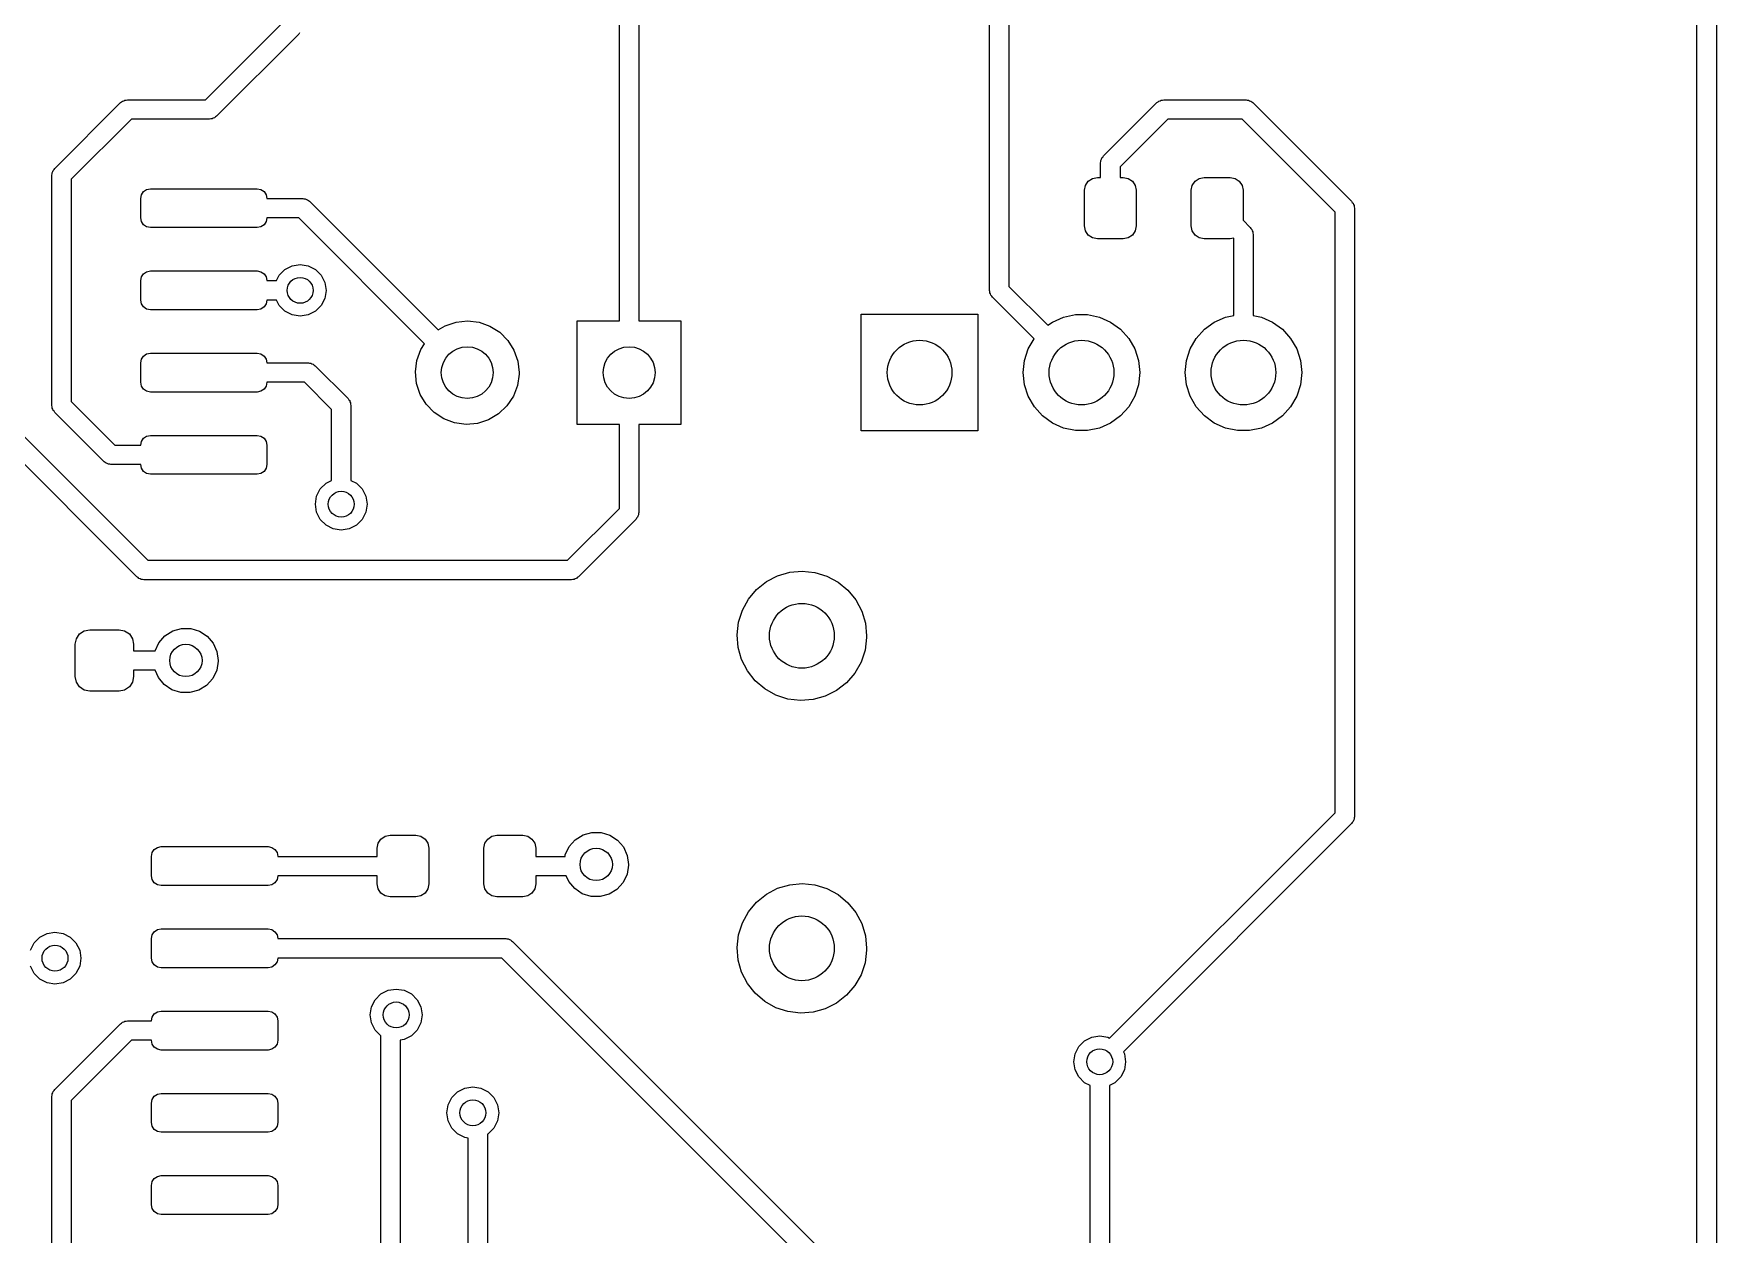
# Model space of a CAD drawing. Extents: x 74 to 208, y -143 to -31.
# Drawn here: x 181.94 to 207.92, y -102.21 to -83.67 of the extents above; entities that cross this region are included whole.
import ezdxf

# ---------------------------------------------------------------- set-up
doc = ezdxf.new("R2010")
doc.units = 0
doc.layers.add('BLACK', color=7, linetype='CONTINUOUS')

msp = doc.modelspace()

# ---------------------------------------------------------------- linework, layer by layer
at = {"layer": 'BLACK', "linetype": 'CONTINUOUS'}
for p, q in [((207.622, -119.826), (207.622, -74.7381)), ((207.922, -74.676), (207.922, -119.888)), ((197, -80.772), (197, -87.5679)), ((196.7, -87.63), (196.7, -80.8341)), ((191.285, -83.0966), (191.285, -88.1)), ((190.985, -88.1), (190.985, -83.1587)), ((184.596, -84.686), (185.778, -83.5039)), ((186.044, -83.655), (186.034, -83.6721)), ((186.034, -83.6721), (184.764, -84.9421)), ((183.332, -84.701), (183.349, -84.6911)), ((183.349, -84.6911), (183.369, -84.6911)), ((183.369, -84.6911), (183.388, -84.686)), ((183.388, -84.686), (184.596, -84.686)), ((199.334, -84.701), (199.351, -84.6911)), ((199.351, -84.6911), (199.371, -84.6911)), ((199.371, -84.6911), (199.39, -84.686)), ((199.39, -84.686), (200.66, -84.686)), ((200.66, -84.686), (200.679, -84.6911)), ((200.679, -84.6911), (200.699, -84.6911)), ((200.699, -84.6911), (200.716, -84.701)), ((182.266, -85.7459), (183.282, -84.7299)), ((183.282, -84.7299), (183.299, -84.7201)), ((183.299, -84.7201), (183.313, -84.7061)), ((183.313, -84.7061), (183.332, -84.701)), ((184.747, -84.9519), (184.733, -84.9659)), ((184.764, -84.9421), (184.747, -84.9519)), ((198.459, -85.5549), (199.284, -84.7299)), ((199.284, -84.7299), (199.301, -84.7201)), ((199.301, -84.7201), (199.315, -84.7061)), ((199.315, -84.7061), (199.334, -84.701)), ((200.716, -84.701), (200.735, -84.7061)), ((200.735, -84.7061), (200.749, -84.7201)), ((200.749, -84.7201), (200.766, -84.7299)), ((200.766, -84.7299), (202.29, -86.2539)), ((183.45, -84.986), (182.522, -85.9141)), ((184.658, -84.986), (183.45, -84.986)), ((184.677, -84.9809), (184.658, -84.986)), ((184.697, -84.9809), (184.677, -84.9809)), ((184.714, -84.971), (184.697, -84.9809)), ((184.733, -84.9659), (184.714, -84.971)), ((199.452, -84.986), (198.715, -85.7231)), ((200.598, -84.986), (199.452, -84.986)), ((202.034, -86.4221), (200.598, -84.986)), ((198.415, -85.661), (198.42, -85.6419)), ((198.415, -85.885), (198.415, -85.661)), ((198.42, -85.6222), (198.43, -85.6051)), ((198.42, -85.6419), (198.42, -85.6222)), ((198.43, -85.6051), (198.435, -85.586)), ((198.435, -85.586), (198.449, -85.572)), ((198.449, -85.572), (198.459, -85.5549)), ((198.715, -85.7231), (198.715, -85.885)), ((182.222, -85.852), (182.227, -85.8329)), ((182.222, -89.408), (182.222, -85.852)), ((182.227, -85.8132), (182.237, -85.7961)), ((182.227, -85.8329), (182.227, -85.8132)), ((182.237, -85.7961), (182.242, -85.777)), ((182.242, -85.777), (182.256, -85.763)), ((182.256, -85.763), (182.266, -85.7459)), ((182.522, -85.9141), (182.522, -89.3459)), ((198.18, -86.0085), (198.224, -85.9436)), ((198.224, -85.9436), (198.288, -85.9002)), ((198.288, -85.9002), (198.365, -85.885)), ((198.365, -85.885), (198.415, -85.885)), ((198.715, -85.885), (198.765, -85.885)), ((198.765, -85.885), (198.842, -85.9002)), ((198.842, -85.9002), (198.906, -85.9436)), ((198.906, -85.9436), (198.95, -86.0085)), ((199.83, -86.0085), (199.874, -85.9436)), ((199.874, -85.9436), (199.938, -85.9002)), ((199.938, -85.9002), (200.015, -85.885)), ((200.015, -85.885), (200.415, -85.885)), ((200.415, -85.885), (200.492, -85.9002)), ((200.492, -85.9002), (200.556, -85.9436)), ((200.556, -85.9436), (200.6, -86.0085)), ((183.593, -86.21), (183.604, -86.1526)), ((183.593, -86.51), (183.593, -86.21)), ((183.604, -86.1526), (183.637, -86.1039)), ((183.637, -86.1039), (183.685, -86.0714)), ((183.685, -86.0714), (183.743, -86.06)), ((183.743, -86.06), (185.393, -86.06)), ((185.393, -86.06), (185.45, -86.0714)), ((185.45, -86.0714), (185.499, -86.1039)), ((185.499, -86.1039), (185.531, -86.1526)), ((185.531, -86.1526), (185.543, -86.21)), ((185.543, -86.21), (186.095, -86.21)), ((186.095, -86.21), (186.114, -86.2151)), ((186.114, -86.2151), (186.134, -86.2151)), ((186.134, -86.2151), (186.151, -86.225)), ((186.151, -86.225), (186.17, -86.2301)), ((186.17, -86.2301), (186.184, -86.2441)), ((186.184, -86.2441), (186.201, -86.2539)), ((186.201, -86.2539), (188.188, -88.2413)), ((198.165, -86.085), (198.18, -86.0085)), ((198.165, -86.635), (198.165, -86.085)), ((198.95, -86.0085), (198.965, -86.085)), ((198.965, -86.085), (198.965, -86.635)), ((199.815, -86.085), (199.83, -86.0085)), ((199.815, -86.635), (199.815, -86.085)), ((200.6, -86.0085), (200.615, -86.085)), ((200.615, -86.085), (200.615, -86.5479)), ((202.29, -86.2539), (202.3, -86.271)), ((183.604, -86.5674), (183.593, -86.51)), ((185.543, -86.51), (185.531, -86.5674)), ((186.033, -86.51), (185.543, -86.51)), ((187.977, -88.4538), (186.033, -86.51)), ((202.034, -95.6959), (202.034, -86.4221)), ((202.3, -86.271), (202.314, -86.285)), ((202.314, -86.285), (202.319, -86.3041)), ((202.319, -86.3041), (202.329, -86.3212)), ((202.329, -86.3212), (202.329, -86.3409)), ((202.329, -86.3409), (202.334, -86.36)), ((202.334, -86.36), (202.334, -95.758)), ((183.637, -86.6161), (183.604, -86.5674)), ((183.685, -86.6486), (183.637, -86.6161)), ((183.743, -86.66), (183.685, -86.6486)), ((185.393, -86.66), (183.743, -86.66)), ((185.45, -86.6486), (185.393, -86.66)), ((185.499, -86.6161), (185.45, -86.6486)), ((185.531, -86.5674), (185.499, -86.6161)), ((198.18, -86.7115), (198.165, -86.635)), ((198.224, -86.7764), (198.18, -86.7115)), ((198.288, -86.8198), (198.224, -86.7764)), ((198.906, -86.7764), (198.842, -86.8198)), ((198.95, -86.7115), (198.906, -86.7764)), ((198.965, -86.635), (198.95, -86.7115)), ((199.83, -86.7115), (199.815, -86.635)), ((199.874, -86.7764), (199.83, -86.7115)), ((199.938, -86.8198), (199.874, -86.7764)), ((200.615, -86.5479), (200.726, -86.6589)), ((200.726, -86.6589), (200.736, -86.676)), ((200.736, -86.676), (200.75, -86.69)), ((200.75, -86.69), (200.755, -86.7091)), ((200.755, -86.7091), (200.765, -86.7262)), ((200.765, -86.7262), (200.765, -86.7459)), ((200.765, -86.7459), (200.77, -86.765)), ((200.77, -86.765), (200.77, -88.0168)), ((198.365, -86.835), (198.288, -86.8198)), ((198.765, -86.835), (198.365, -86.835)), ((198.842, -86.8198), (198.765, -86.835)), ((200.015, -86.835), (199.938, -86.8198)), ((200.415, -86.835), (200.015, -86.835)), ((200.467, -86.8246), (200.415, -86.835)), ((200.47, -86.8271), (200.467, -86.8246)), ((200.47, -88.0168), (200.47, -86.8271)), ((185.82, -87.3064), (185.931, -87.2496)), ((185.931, -87.2496), (186.055, -87.23)), ((186.055, -87.23), (186.179, -87.2496)), ((186.179, -87.2496), (186.29, -87.3064)), ((183.593, -87.48), (183.604, -87.4226)), ((183.593, -87.78), (183.593, -87.48)), ((183.604, -87.4226), (183.637, -87.3739)), ((183.637, -87.3739), (183.685, -87.3414)), ((183.685, -87.3414), (183.743, -87.33)), ((183.743, -87.33), (185.393, -87.33)), ((185.393, -87.33), (185.45, -87.3414)), ((185.45, -87.3414), (185.499, -87.3739)), ((185.499, -87.3739), (185.531, -87.4226)), ((185.531, -87.4226), (185.543, -87.48)), ((185.543, -87.48), (185.688, -87.48)), ((185.688, -87.48), (185.731, -87.3949)), ((185.731, -87.3949), (185.82, -87.3064)), ((186.29, -87.3064), (186.379, -87.3949)), ((186.379, -87.3949), (186.435, -87.5064)), ((186.435, -87.5064), (186.455, -87.63)), ((183.604, -87.8374), (183.593, -87.78)), ((185.543, -87.78), (185.531, -87.8374)), ((185.688, -87.78), (185.543, -87.78)), ((185.731, -87.8651), (185.688, -87.78)), ((186.435, -87.7536), (186.379, -87.8651)), ((186.455, -87.63), (186.435, -87.7536)), ((196.705, -87.6491), (196.7, -87.63)), ((196.705, -87.6688), (196.705, -87.6491)), ((196.715, -87.6859), (196.705, -87.6688)), ((196.72, -87.705), (196.715, -87.6859)), ((196.734, -87.719), (196.72, -87.705)), ((196.744, -87.7361), (196.734, -87.719)), ((197.387, -88.3792), (196.744, -87.7361)), ((197, -87.5679), (197.602, -88.1699)), ((183.637, -87.8861), (183.604, -87.8374)), ((183.685, -87.9186), (183.637, -87.8861)), ((183.743, -87.93), (183.685, -87.9186)), ((185.393, -87.93), (183.743, -87.93)), ((185.45, -87.9186), (185.393, -87.93)), ((185.499, -87.8861), (185.45, -87.9186)), ((185.531, -87.8374), (185.499, -87.8861)), ((185.82, -87.9536), (185.731, -87.8651)), ((185.931, -88.0104), (185.82, -87.9536)), ((186.055, -88.03), (185.931, -88.0104)), ((186.179, -88.0104), (186.055, -88.03)), ((186.29, -87.9536), (186.179, -88.0104)), ((186.379, -87.8651), (186.29, -87.9536)), ((194.72, -89.8), (194.72, -88)), ((194.72, -88), (196.52, -88)), ((196.52, -88), (196.52, -89.8)), ((197.67, -88.1206), (197.842, -88.044)), ((197.842, -88.044), (198.026, -88.0049)), ((198.026, -88.0049), (198.214, -88.0049)), ((198.214, -88.0049), (198.398, -88.044)), ((198.398, -88.044), (198.57, -88.1206)), ((200.17, -88.1206), (200.342, -88.044)), ((200.342, -88.044), (200.47, -88.0168)), ((200.77, -88.0168), (200.898, -88.044)), ((200.898, -88.044), (201.07, -88.1206)), ((188.188, -88.2413), (188.294, -88.1761)), ((188.294, -88.1761), (188.463, -88.1187)), ((188.463, -88.1187), (188.641, -88.1)), ((188.641, -88.1), (188.818, -88.1211)), ((188.818, -88.1211), (188.986, -88.181)), ((188.986, -88.181), (189.136, -88.2765)), ((189.136, -88.2765), (189.262, -88.4031)), ((190.335, -89.7), (190.335, -88.1)), ((190.335, -88.1), (190.985, -88.1)), ((191.285, -88.1), (191.935, -88.1)), ((191.935, -88.1), (191.935, -89.7)), ((197.602, -88.1699), (197.67, -88.1206)), ((198.57, -88.1206), (198.722, -88.2312)), ((198.722, -88.2312), (198.848, -88.371)), ((199.892, -88.371), (200.018, -88.2312)), ((200.018, -88.2312), (200.17, -88.1206)), ((201.07, -88.1206), (201.222, -88.2312)), ((201.222, -88.2312), (201.348, -88.371)), ((187.857, -88.7119), (187.918, -88.5443)), ((187.918, -88.5443), (187.977, -88.4538)), ((189.262, -88.4031), (189.356, -88.5543)), ((189.356, -88.5543), (189.415, -88.7228)), ((197.24, -88.7129), (197.298, -88.5339)), ((197.298, -88.5339), (197.387, -88.3792)), ((198.848, -88.371), (198.942, -88.5339)), ((198.942, -88.5339), (199, -88.7129)), ((199.74, -88.7129), (199.798, -88.5339)), ((199.798, -88.5339), (199.892, -88.371)), ((201.348, -88.371), (201.442, -88.5339)), ((201.442, -88.5339), (201.5, -88.7129)), ((180.7, -88.7939), (183.704, -91.798)), ((183.593, -88.75), (183.604, -88.6926)), ((183.593, -89.05), (183.593, -88.75)), ((183.604, -88.6926), (183.637, -88.6439)), ((183.637, -88.6439), (183.685, -88.6114)), ((183.685, -88.6114), (183.743, -88.6)), ((183.743, -88.6), (185.393, -88.6)), ((185.393, -88.6), (185.45, -88.6114)), ((185.45, -88.6114), (185.499, -88.6439)), ((185.499, -88.6439), (185.531, -88.6926)), ((185.531, -88.6926), (185.543, -88.75)), ((185.543, -88.75), (186.182, -88.75)), ((186.182, -88.75), (186.201, -88.7551)), ((186.201, -88.7551), (186.221, -88.7551)), ((186.221, -88.7551), (186.238, -88.765)), ((186.238, -88.765), (186.257, -88.7701)), ((186.257, -88.7701), (186.271, -88.7841)), ((186.271, -88.7841), (186.288, -88.7939)), ((186.288, -88.7939), (186.796, -89.3019)), ((187.835, -88.8888), (187.857, -88.7119)), ((189.415, -88.7228), (189.435, -88.9)), ((197.22, -88.9), (197.24, -88.7129)), ((199, -88.7129), (199.02, -88.9)), ((199.72, -88.9), (199.74, -88.7129)), ((201.5, -88.7129), (201.52, -88.9)), ((183.536, -92.0541), (180.583, -89.1007)), ((183.604, -89.1074), (183.593, -89.05)), ((183.637, -89.1561), (183.604, -89.1074)), ((185.531, -89.1074), (185.499, -89.1561)), ((185.543, -89.05), (185.531, -89.1074)), ((186.12, -89.05), (185.543, -89.05)), ((186.54, -89.4701), (186.12, -89.05)), ((187.852, -89.0663), (187.835, -88.8888)), ((187.909, -89.2356), (187.852, -89.0663)), ((189.41, -89.099), (189.347, -89.2657)), ((189.435, -88.9223), (189.41, -89.099)), ((189.435, -88.9), (189.435, -88.9223)), ((197.24, -89.0871), (197.22, -88.9)), ((197.298, -89.2661), (197.24, -89.0871)), ((199, -89.0871), (198.942, -89.2661)), ((199.02, -88.9), (199, -89.0871)), ((199.74, -89.0871), (199.72, -88.9)), ((199.798, -89.2661), (199.74, -89.0871)), ((201.5, -89.0871), (201.442, -89.2661)), ((201.52, -88.9), (201.5, -89.0871)), ((182.522, -89.3459), (183.196, -90.02)), ((183.685, -89.1886), (183.637, -89.1561)), ((183.743, -89.2), (183.685, -89.1886)), ((185.393, -89.2), (183.743, -89.2)), ((185.45, -89.1886), (185.393, -89.2)), ((185.499, -89.1561), (185.45, -89.1886)), ((186.796, -89.3019), (186.806, -89.319)), ((186.806, -89.319), (186.82, -89.333)), ((186.82, -89.333), (186.825, -89.3521)), ((186.825, -89.3521), (186.835, -89.3692)), ((186.835, -89.3692), (186.835, -89.3889)), ((188.001, -89.3881), (187.909, -89.2356)), ((189.347, -89.2657), (189.248, -89.4142)), ((197.392, -89.429), (197.298, -89.2661)), ((198.942, -89.2661), (198.848, -89.429)), ((199.892, -89.429), (199.798, -89.2661)), ((201.442, -89.2661), (201.348, -89.429)), ((182.227, -89.4271), (182.222, -89.408)), ((182.227, -89.4468), (182.227, -89.4271)), ((182.237, -89.4639), (182.227, -89.4468)), ((182.242, -89.483), (182.237, -89.4639)), ((182.256, -89.497), (182.242, -89.483)), ((182.266, -89.5141), (182.256, -89.497)), ((183.028, -90.2761), (182.266, -89.5141)), ((186.54, -90.565), (186.54, -89.4701)), ((186.835, -89.3889), (186.84, -89.408)), ((186.84, -89.408), (186.84, -90.565)), ((188.125, -89.5164), (188.001, -89.3881)), ((188.274, -89.6141), (188.125, -89.5164)), ((188.441, -89.6762), (188.274, -89.6141)), ((188.965, -89.6285), (188.796, -89.6837)), ((189.119, -89.5372), (188.965, -89.6285)), ((189.248, -89.4142), (189.119, -89.5372)), ((197.518, -89.5688), (197.392, -89.429)), ((197.67, -89.6794), (197.518, -89.5688)), ((198.722, -89.5688), (198.57, -89.6794)), ((198.848, -89.429), (198.722, -89.5688)), ((200.018, -89.5688), (199.892, -89.429)), ((200.17, -89.6794), (200.018, -89.5688)), ((201.222, -89.5688), (201.07, -89.6794)), ((201.348, -89.429), (201.222, -89.5688)), ((183.637, -89.9139), (183.685, -89.8814)), ((183.685, -89.8814), (183.743, -89.87)), ((183.743, -89.87), (185.393, -89.87)), ((185.393, -89.87), (185.45, -89.8814)), ((185.45, -89.8814), (185.499, -89.9139)), ((188.618, -89.6998), (188.441, -89.6762)), ((188.796, -89.6837), (188.618, -89.6998)), ((190.985, -89.7), (190.335, -89.7)), ((190.985, -90.9969), (190.985, -89.7)), ((191.935, -89.7), (191.285, -89.7)), ((191.285, -89.7), (191.285, -91.059)), ((196.52, -89.8), (194.72, -89.8)), ((197.842, -89.756), (197.67, -89.6794)), ((198.026, -89.7951), (197.842, -89.756)), ((198.214, -89.7951), (198.026, -89.7951)), ((198.398, -89.756), (198.214, -89.7951)), ((198.57, -89.6794), (198.398, -89.756)), ((200.342, -89.756), (200.17, -89.6794)), ((200.526, -89.7951), (200.342, -89.756)), ((200.714, -89.7951), (200.526, -89.7951)), ((200.898, -89.756), (200.714, -89.7951)), ((201.07, -89.6794), (200.898, -89.756)), ((183.196, -90.02), (183.593, -90.02)), ((183.593, -90.02), (183.604, -89.9626)), ((183.604, -89.9626), (183.637, -89.9139)), ((185.499, -89.9139), (185.531, -89.9626)), ((185.531, -89.9626), (185.543, -90.02)), ((185.543, -90.02), (185.543, -90.32)), ((183.045, -90.2859), (183.028, -90.2761)), ((183.059, -90.2999), (183.045, -90.2859)), ((183.078, -90.305), (183.059, -90.2999)), ((183.095, -90.3149), (183.078, -90.305)), ((183.115, -90.3149), (183.095, -90.3149)), ((183.134, -90.32), (183.115, -90.3149)), ((183.593, -90.32), (183.134, -90.32)), ((183.604, -90.3774), (183.593, -90.32)), ((183.637, -90.4261), (183.604, -90.3774)), ((185.531, -90.3774), (185.499, -90.4261)), ((185.543, -90.32), (185.531, -90.3774)), ((183.685, -90.4586), (183.637, -90.4261)), ((183.743, -90.47), (183.685, -90.4586)), ((185.393, -90.47), (183.743, -90.47)), ((185.45, -90.4586), (185.393, -90.47)), ((185.499, -90.4261), (185.45, -90.4586)), ((186.366, -90.6969), (186.455, -90.6084)), ((186.455, -90.6084), (186.54, -90.565)), ((186.84, -90.565), (186.925, -90.6084)), ((186.925, -90.6084), (187.014, -90.6969)), ((186.29, -90.932), (186.31, -90.8084)), ((186.31, -91.0556), (186.29, -90.932)), ((186.31, -90.8084), (186.366, -90.6969)), ((187.014, -90.6969), (187.07, -90.8084)), ((187.07, -90.8084), (187.09, -90.932)), ((187.09, -90.932), (187.07, -91.0556)), ((186.366, -91.1671), (186.31, -91.0556)), ((186.455, -91.2556), (186.366, -91.1671)), ((187.014, -91.1671), (186.925, -91.2556)), ((187.07, -91.0556), (187.014, -91.1671)), ((190.184, -91.798), (190.985, -90.9969)), ((191.241, -91.1651), (190.352, -92.0541)), ((191.251, -91.148), (191.241, -91.1651)), ((191.265, -91.134), (191.251, -91.148)), ((191.27, -91.1149), (191.265, -91.134)), ((191.28, -91.0978), (191.27, -91.1149)), ((191.285, -91.059), (191.28, -91.0781)), ((191.28, -91.0781), (191.28, -91.0978)), ((186.566, -91.3124), (186.455, -91.2556)), ((186.69, -91.332), (186.566, -91.3124)), ((186.814, -91.3124), (186.69, -91.332)), ((186.925, -91.2556), (186.814, -91.3124)), ((183.704, -91.798), (190.184, -91.798)), ((193.615, -91.9817), (193.809, -91.964)), ((193.809, -91.964), (194.003, -91.9844)), ((183.553, -92.0639), (183.536, -92.0541)), ((183.567, -92.0779), (183.553, -92.0639)), ((183.586, -92.083), (183.567, -92.0779)), ((183.603, -92.0929), (183.586, -92.083)), ((183.623, -92.0929), (183.603, -92.0929)), ((183.642, -92.098), (183.623, -92.0929)), ((190.246, -92.098), (183.642, -92.098)), ((190.265, -92.0929), (190.246, -92.098)), ((190.285, -92.0929), (190.265, -92.0929)), ((190.302, -92.083), (190.285, -92.0929)), ((190.321, -92.0779), (190.302, -92.083)), ((190.335, -92.0639), (190.321, -92.0779)), ((190.352, -92.0541), (190.335, -92.0639)), ((193.102, -92.2495), (193.254, -92.1272)), ((193.254, -92.1272), (193.427, -92.0368)), ((193.427, -92.0368), (193.615, -91.9817)), ((194.003, -91.9844), (194.19, -92.0421)), ((194.19, -92.0421), (194.361, -92.135)), ((194.361, -92.135), (194.512, -92.2594)), ((192.883, -92.5701), (192.977, -92.399)), ((192.977, -92.399), (193.102, -92.2495)), ((194.512, -92.2594), (194.635, -92.4106)), ((194.635, -92.4106), (194.727, -92.5829)), ((192.824, -92.7561), (192.883, -92.5701)), ((194.727, -92.5829), (194.783, -92.7698)), ((182.584, -93.095), (182.601, -93.0089)), ((182.601, -93.0089), (182.65, -92.9359)), ((182.65, -92.9359), (182.723, -92.8871)), ((182.723, -92.8871), (182.809, -92.87)), ((182.809, -92.87), (183.259, -92.87)), ((183.259, -92.87), (183.345, -92.8871)), ((183.345, -92.8871), (183.418, -92.9359)), ((183.418, -92.9359), (183.467, -93.0089)), ((183.467, -93.0089), (183.484, -93.095)), ((183.873, -93.0705), (183.967, -92.9642)), ((183.967, -92.9642), (184.087, -92.8886)), ((184.087, -92.8886), (184.223, -92.8496)), ((184.223, -92.8496), (184.365, -92.8505)), ((184.365, -92.8505), (184.501, -92.8911)), ((184.501, -92.8911), (184.62, -92.9682)), ((184.62, -92.9682), (184.712, -93.0756)), ((192.802, -92.95), (192.824, -92.7561)), ((192.818, -93.1445), (192.802, -92.95)), ((194.802, -92.9919), (194.777, -93.1855)), ((194.783, -92.7698), (194.802, -92.964)), ((194.802, -92.964), (194.802, -92.9919)), ((182.584, -93.595), (182.584, -93.095)), ((183.484, -93.095), (183.484, -93.195)), ((183.484, -93.195), (183.815, -93.195)), ((183.815, -93.195), (183.873, -93.0705)), ((184.712, -93.0756), (184.771, -93.2047)), ((184.771, -93.2047), (184.791, -93.345)), ((192.872, -93.3321), (192.818, -93.1445)), ((194.777, -93.1855), (194.716, -93.3707)), ((183.816, -93.495), (183.484, -93.495)), ((183.484, -93.495), (183.484, -93.595)), ((183.866, -93.6092), (183.816, -93.495)), ((184.767, -93.497), (184.705, -93.6246)), ((184.791, -93.3572), (184.767, -93.497)), ((184.791, -93.345), (184.791, -93.3572)), ((192.961, -93.5057), (192.872, -93.3321)), ((193.083, -93.6587), (192.961, -93.5057)), ((194.716, -93.3707), (194.619, -93.5404)), ((182.601, -93.6811), (182.584, -93.595)), ((182.65, -93.7541), (182.601, -93.6811)), ((182.723, -93.8029), (182.65, -93.7541)), ((183.418, -93.7541), (183.345, -93.8029)), ((183.467, -93.6811), (183.418, -93.7541)), ((183.484, -93.595), (183.467, -93.6811)), ((183.958, -93.7177), (183.866, -93.6092)), ((184.076, -93.7963), (183.958, -93.7177)), ((184.61, -93.7297), (184.49, -93.8039)), ((184.705, -93.6246), (184.61, -93.7297)), ((193.231, -93.7851), (193.083, -93.6587)), ((193.402, -93.8804), (193.231, -93.7851)), ((194.492, -93.6882), (194.338, -93.8083)), ((194.619, -93.5404), (194.492, -93.6882)), ((182.809, -93.82), (182.723, -93.8029)), ((183.259, -93.82), (182.809, -93.82)), ((183.345, -93.8029), (183.259, -93.82)), ((184.211, -93.8386), (184.076, -93.7963)), ((184.353, -93.8412), (184.211, -93.8386)), ((184.49, -93.8039), (184.353, -93.8412)), ((193.587, -93.9407), (193.402, -93.8804)), ((193.781, -93.9638), (193.587, -93.9407)), ((193.976, -93.9488), (193.781, -93.9638)), ((194.164, -93.8963), (193.976, -93.9488)), ((194.338, -93.8083), (194.164, -93.8963)), ((198.554, -99.1755), (202.034, -95.6959)), ((202.29, -95.8641), (198.767, -99.3876)), ((202.3, -95.847), (202.29, -95.8641)), ((202.314, -95.833), (202.3, -95.847)), ((202.319, -95.8139), (202.314, -95.833)), ((202.329, -95.7968), (202.319, -95.8139)), ((202.334, -95.758), (202.329, -95.7771)), ((202.329, -95.7771), (202.329, -95.7968)), ((187.258, -96.1685), (187.302, -96.1036)), ((187.302, -96.1036), (187.366, -96.0602)), ((187.366, -96.0602), (187.443, -96.045)), ((187.443, -96.045), (187.843, -96.045)), ((187.843, -96.045), (187.92, -96.0602)), ((187.92, -96.0602), (187.984, -96.1036)), ((187.984, -96.1036), (188.028, -96.1685)), ((188.908, -96.1685), (188.952, -96.1036)), ((188.952, -96.1036), (189.016, -96.0602)), ((189.016, -96.0602), (189.093, -96.045)), ((189.093, -96.045), (189.493, -96.045)), ((189.493, -96.045), (189.57, -96.0602)), ((189.57, -96.0602), (189.634, -96.1036)), ((189.634, -96.1036), (189.678, -96.1685)), ((190.209, -96.2201), (190.303, -96.1138)), ((190.303, -96.1138), (190.423, -96.0382)), ((190.423, -96.0382), (190.559, -95.9992)), ((190.559, -95.9992), (190.701, -96.0001)), ((190.701, -96.0001), (190.837, -96.0407)), ((190.837, -96.0407), (190.956, -96.1178)), ((190.956, -96.1178), (191.048, -96.2252)), ((183.759, -96.37), (183.77, -96.3126)), ((183.759, -96.67), (183.759, -96.37)), ((183.77, -96.3126), (183.803, -96.2639)), ((183.803, -96.2639), (183.852, -96.2314)), ((183.852, -96.2314), (183.909, -96.22)), ((183.909, -96.22), (185.559, -96.22)), ((185.559, -96.22), (185.616, -96.2314)), ((185.616, -96.2314), (185.665, -96.2639)), ((185.665, -96.2639), (185.698, -96.3126)), ((185.698, -96.3126), (185.709, -96.37)), ((185.709, -96.37), (187.243, -96.37)), ((187.243, -96.245), (187.258, -96.1685)), ((187.243, -96.37), (187.243, -96.245)), ((188.028, -96.1685), (188.043, -96.245)), ((188.043, -96.245), (188.043, -96.795)), ((188.893, -96.245), (188.908, -96.1685)), ((188.893, -96.795), (188.893, -96.245)), ((189.678, -96.1685), (189.693, -96.245)), ((189.693, -96.245), (189.693, -96.37)), ((189.693, -96.37), (190.145, -96.37)), ((190.145, -96.37), (190.149, -96.3484)), ((190.149, -96.3484), (190.209, -96.2201)), ((191.048, -96.2252), (191.107, -96.3543)), ((191.107, -96.3543), (191.127, -96.4946)), ((191.103, -96.6466), (191.042, -96.7742)), ((191.127, -96.5068), (191.103, -96.6466)), ((191.127, -96.4946), (191.127, -96.5068)), ((183.77, -96.7274), (183.759, -96.67)), ((183.803, -96.7761), (183.77, -96.7274)), ((183.852, -96.8086), (183.803, -96.7761)), ((183.909, -96.82), (183.852, -96.8086)), ((185.559, -96.82), (183.909, -96.82)), ((185.616, -96.8086), (185.559, -96.82)), ((185.665, -96.7761), (185.616, -96.8086)), ((185.698, -96.7274), (185.665, -96.7761)), ((185.709, -96.67), (185.698, -96.7274)), ((187.243, -96.67), (185.709, -96.67)), ((187.243, -96.795), (187.243, -96.67)), ((187.258, -96.8715), (187.243, -96.795)), ((187.302, -96.9364), (187.258, -96.8715)), ((188.028, -96.8715), (187.984, -96.9364)), ((188.043, -96.795), (188.028, -96.8715)), ((188.908, -96.8715), (188.893, -96.795)), ((188.952, -96.9364), (188.908, -96.8715)), ((189.678, -96.8715), (189.634, -96.9364)), ((189.693, -96.795), (189.678, -96.8715)), ((190.163, -96.67), (189.693, -96.67)), ((189.693, -96.67), (189.693, -96.795)), ((190.203, -96.7588), (190.163, -96.67)), ((190.294, -96.8673), (190.203, -96.7588)), ((190.412, -96.9459), (190.294, -96.8673)), ((190.946, -96.8793), (190.826, -96.9535)), ((191.042, -96.7742), (190.946, -96.8793)), ((193.254, -96.9532), (193.427, -96.8628)), ((193.427, -96.8628), (193.615, -96.8077)), ((193.615, -96.8077), (193.809, -96.79)), ((193.809, -96.79), (194.003, -96.8104)), ((194.003, -96.8104), (194.19, -96.8681)), ((194.19, -96.8681), (194.361, -96.961)), ((187.366, -96.9798), (187.302, -96.9364)), ((187.443, -96.995), (187.366, -96.9798)), ((187.843, -96.995), (187.443, -96.995)), ((187.92, -96.9798), (187.843, -96.995)), ((187.984, -96.9364), (187.92, -96.9798)), ((189.016, -96.9798), (188.952, -96.9364)), ((189.093, -96.995), (189.016, -96.9798)), ((189.493, -96.995), (189.093, -96.995)), ((189.57, -96.9798), (189.493, -96.995)), ((189.634, -96.9364), (189.57, -96.9798)), ((190.547, -96.9882), (190.412, -96.9459)), ((190.689, -96.9908), (190.547, -96.9882)), ((190.826, -96.9535), (190.689, -96.9908)), ((192.977, -97.225), (193.102, -97.0755)), ((193.102, -97.0755), (193.254, -96.9532)), ((194.361, -96.961), (194.512, -97.0854)), ((194.512, -97.0854), (194.635, -97.2366)), ((192.824, -97.5821), (192.883, -97.3961)), ((192.883, -97.3961), (192.977, -97.225)), ((194.635, -97.2366), (194.727, -97.4089)), ((194.727, -97.4089), (194.783, -97.5958)), ((181.947, -97.7073), (182.035, -97.6188)), ((182.035, -97.6188), (182.147, -97.562)), ((182.147, -97.562), (182.27, -97.5424)), ((182.27, -97.5424), (182.394, -97.562)), ((182.394, -97.562), (182.506, -97.6188)), ((182.506, -97.6188), (182.594, -97.7073)), ((183.759, -97.64), (183.77, -97.5826)), ((183.759, -97.94), (183.759, -97.64)), ((183.77, -97.5826), (183.803, -97.5339)), ((183.803, -97.5339), (183.852, -97.5014)), ((183.852, -97.5014), (183.909, -97.49)), ((183.909, -97.49), (185.559, -97.49)), ((185.559, -97.49), (185.616, -97.5014)), ((185.616, -97.5014), (185.665, -97.5339)), ((185.665, -97.5339), (185.698, -97.5826)), ((185.698, -97.5826), (185.709, -97.64)), ((185.709, -97.64), (189.23, -97.64)), ((189.23, -97.64), (189.249, -97.6451)), ((189.249, -97.6451), (189.269, -97.6451)), ((189.269, -97.6451), (189.286, -97.655)), ((189.286, -97.655), (189.305, -97.6601)), ((189.305, -97.6601), (189.319, -97.6741)), ((189.319, -97.6741), (189.336, -97.6839)), ((189.336, -97.6839), (195.94, -104.288)), ((192.802, -97.776), (192.824, -97.5821)), ((194.783, -97.5958), (194.802, -97.79)), ((181.89, -97.8188), (181.947, -97.7073)), ((182.594, -97.7073), (182.651, -97.8188)), ((182.651, -97.8188), (182.67, -97.9424)), ((182.67, -97.9424), (182.651, -98.066)), ((183.77, -97.9974), (183.759, -97.94)), ((185.709, -97.94), (185.698, -97.9974)), ((189.168, -97.94), (185.709, -97.94)), ((195.684, -104.456), (189.168, -97.94)), ((192.818, -97.9705), (192.802, -97.776)), ((194.802, -97.8179), (194.777, -98.0115)), ((194.802, -97.79), (194.802, -97.8179)), ((181.947, -98.1775), (181.89, -98.066)), ((182.035, -98.266), (181.947, -98.1775)), ((182.594, -98.1775), (182.506, -98.266)), ((182.651, -98.066), (182.594, -98.1775)), ((183.803, -98.0461), (183.77, -97.9974)), ((183.852, -98.0786), (183.803, -98.0461)), ((183.909, -98.09), (183.852, -98.0786)), ((185.559, -98.09), (183.909, -98.09)), ((185.616, -98.0786), (185.559, -98.09)), ((185.665, -98.0461), (185.616, -98.0786)), ((185.698, -97.9974), (185.665, -98.0461)), ((192.872, -98.1581), (192.818, -97.9705)), ((192.961, -98.3317), (192.872, -98.1581)), ((194.716, -98.1967), (194.619, -98.3664)), ((194.777, -98.0115), (194.716, -98.1967)), ((182.147, -98.3228), (182.035, -98.266)), ((182.27, -98.3424), (182.147, -98.3228)), ((182.394, -98.3228), (182.27, -98.3424)), ((182.506, -98.266), (182.394, -98.3228)), ((187.303, -98.4949), (187.415, -98.4381)), ((187.415, -98.4381), (187.538, -98.4185)), ((187.538, -98.4185), (187.662, -98.4381)), ((187.662, -98.4381), (187.773, -98.4949)), ((193.083, -98.4847), (192.961, -98.3317)), ((194.619, -98.3664), (194.492, -98.5142)), ((187.138, -98.8185), (187.158, -98.6949)), ((187.158, -98.6949), (187.215, -98.5834)), ((187.215, -98.5834), (187.303, -98.4949)), ((187.773, -98.4949), (187.862, -98.5834)), ((187.862, -98.5834), (187.919, -98.6949)), ((187.919, -98.6949), (187.938, -98.8185)), ((193.231, -98.6111), (193.083, -98.4847)), ((193.402, -98.7064), (193.231, -98.6111)), ((193.587, -98.7667), (193.402, -98.7064)), ((194.164, -98.7223), (193.976, -98.7748)), ((194.338, -98.6343), (194.164, -98.7223)), ((194.492, -98.5142), (194.338, -98.6343)), ((182.266, -99.9699), (183.282, -98.9539)), ((183.282, -98.9539), (183.299, -98.9441)), ((183.299, -98.9441), (183.313, -98.9301)), ((183.313, -98.9301), (183.332, -98.925)), ((183.332, -98.925), (183.349, -98.9151)), ((183.349, -98.9151), (183.369, -98.9151)), ((183.369, -98.9151), (183.388, -98.91)), ((183.388, -98.91), (183.759, -98.91)), ((183.759, -98.91), (183.77, -98.8526)), ((183.77, -98.8526), (183.803, -98.8039)), ((183.803, -98.8039), (183.852, -98.7714)), ((183.852, -98.7714), (183.909, -98.76)), ((183.909, -98.76), (185.559, -98.76)), ((185.559, -98.76), (185.616, -98.7714)), ((185.616, -98.7714), (185.665, -98.8039)), ((185.665, -98.8039), (185.698, -98.8526)), ((185.698, -98.8526), (185.709, -98.91)), ((185.709, -98.91), (185.709, -99.21)), ((187.158, -98.9421), (187.138, -98.8185)), ((187.215, -99.0536), (187.158, -98.9421)), ((187.919, -98.9421), (187.862, -99.0536)), ((187.938, -98.8185), (187.919, -98.9421)), ((193.781, -98.7898), (193.587, -98.7667)), ((193.976, -98.7748), (193.781, -98.7898)), ((183.45, -99.21), (182.522, -100.138)), ((183.759, -99.21), (183.45, -99.21)), ((183.77, -99.2674), (183.759, -99.21)), ((185.709, -99.21), (185.698, -99.2674)), ((187.302, -99.141), (187.215, -99.0536)), ((187.302, -108.904), (187.302, -99.141)), ((187.662, -99.1989), (187.602, -99.2084)), ((187.602, -99.2084), (187.602, -108.966)), ((187.773, -99.1421), (187.662, -99.1989)), ((187.862, -99.0536), (187.773, -99.1421)), ((198.078, -99.3057), (198.166, -99.2172)), ((198.166, -99.2172), (198.278, -99.1604)), ((198.278, -99.1604), (198.401, -99.1408)), ((198.401, -99.1408), (198.525, -99.1604)), ((198.525, -99.1604), (198.554, -99.1755)), ((183.803, -99.3161), (183.77, -99.2674)), ((183.852, -99.3486), (183.803, -99.3161)), ((183.909, -99.36), (183.852, -99.3486)), ((185.559, -99.36), (183.909, -99.36)), ((185.616, -99.3486), (185.559, -99.36)), ((185.665, -99.3161), (185.616, -99.3486)), ((185.698, -99.2674), (185.665, -99.3161)), ((198.001, -99.5408), (198.021, -99.4172)), ((198.021, -99.4172), (198.078, -99.3057)), ((198.767, -99.3876), (198.782, -99.4172)), ((198.782, -99.4172), (198.801, -99.5408)), ((198.021, -99.6644), (198.001, -99.5408)), ((198.078, -99.7759), (198.021, -99.6644)), ((198.782, -99.6644), (198.725, -99.7759)), ((198.801, -99.5408), (198.782, -99.6644)), ((182.227, -100.037), (182.237, -100.02)), ((182.237, -100.02), (182.242, -100.001)), ((182.242, -100.001), (182.256, -99.987)), ((182.256, -99.987), (182.266, -99.9699)), ((188.398, -100.095), (188.487, -100.006)), ((188.487, -100.006), (188.598, -99.9496)), ((188.598, -99.9496), (188.722, -99.93)), ((188.722, -99.93), (188.846, -99.9496)), ((188.846, -99.9496), (188.957, -100.006)), ((188.957, -100.006), (189.046, -100.095)), ((198.166, -99.8644), (198.078, -99.7759)), ((198.251, -99.9078), (198.166, -99.8644)), ((198.251, -109.558), (198.251, -99.9078)), ((198.636, -99.8644), (198.551, -99.9078)), ((198.551, -99.9078), (198.551, -109.558)), ((198.725, -99.7759), (198.636, -99.8644)), ((182.222, -100.076), (182.227, -100.057)), ((182.222, -105.546), (182.222, -100.076)), ((182.227, -100.057), (182.227, -100.037)), ((182.522, -100.138), (182.522, -105.608)), ((183.759, -100.18), (183.77, -100.123)), ((183.759, -100.48), (183.759, -100.18)), ((183.77, -100.123), (183.803, -100.074)), ((183.803, -100.074), (183.852, -100.041)), ((183.852, -100.041), (183.909, -100.03)), ((183.909, -100.03), (185.559, -100.03)), ((185.559, -100.03), (185.616, -100.041)), ((185.616, -100.041), (185.665, -100.074)), ((185.665, -100.074), (185.698, -100.123)), ((185.698, -100.123), (185.709, -100.18)), ((185.709, -100.18), (185.709, -100.48)), ((188.322, -100.33), (188.342, -100.206)), ((188.342, -100.206), (188.398, -100.095)), ((189.046, -100.095), (189.102, -100.206)), ((189.102, -100.206), (189.122, -100.33)), ((183.77, -100.537), (183.759, -100.48)), ((183.803, -100.586), (183.77, -100.537)), ((185.698, -100.537), (185.665, -100.586)), ((185.709, -100.48), (185.698, -100.537)), ((188.342, -100.454), (188.322, -100.33)), ((188.398, -100.565), (188.342, -100.454)), ((189.102, -100.454), (189.046, -100.565)), ((189.122, -100.33), (189.102, -100.454)), ((183.852, -100.619), (183.803, -100.586)), ((183.909, -100.63), (183.852, -100.619)), ((185.559, -100.63), (183.909, -100.63)), ((185.616, -100.619), (185.559, -100.63)), ((185.665, -100.586), (185.616, -100.619)), ((188.487, -100.654), (188.398, -100.565)), ((188.598, -100.71), (188.487, -100.654)), ((188.65, -100.719), (188.598, -100.71)), ((188.65, -105.773), (188.65, -100.719)), ((188.957, -100.654), (188.95, -100.657)), ((188.95, -100.657), (188.95, -105.773)), ((189.046, -100.565), (188.957, -100.654)), ((183.803, -101.344), (183.852, -101.311)), ((183.852, -101.311), (183.909, -101.3)), ((183.909, -101.3), (185.559, -101.3)), ((185.559, -101.3), (185.616, -101.311)), ((185.616, -101.311), (185.665, -101.344)), ((183.759, -101.45), (183.77, -101.393)), ((183.759, -101.75), (183.759, -101.45)), ((183.77, -101.393), (183.803, -101.344)), ((185.665, -101.344), (185.698, -101.393)), ((185.698, -101.393), (185.709, -101.45)), ((185.709, -101.45), (185.709, -101.75)), ((183.77, -101.807), (183.759, -101.75)), ((183.803, -101.856), (183.77, -101.807)), ((185.698, -101.807), (185.665, -101.856)), ((185.709, -101.75), (185.698, -101.807)), ((183.852, -101.889), (183.803, -101.856)), ((183.909, -101.9), (183.852, -101.889)), ((185.559, -101.9), (183.909, -101.9)), ((185.616, -101.889), (185.559, -101.9)), ((185.665, -101.856), (185.616, -101.889))]:
    msp.add_line(p, q, dxfattribs=at)
at = {"layer": 'BLACK'}
for centre, radius in [((186.055, -87.63), 0.2), ((188.635, -88.9), 0.4), ((191.135, -88.9), 0.4), ((195.62, -88.9), 0.5), ((198.12, -88.9), 0.5), ((200.62, -88.9), 0.5), ((186.69, -90.932), 0.2), ((193.802, -92.964), 0.5), ((184.291, -93.345), 0.25), ((190.627, -96.4946), 0.25), ((193.802, -97.79), 0.5), ((182.27, -97.9424), 0.2), ((187.538, -98.8185), 0.2), ((198.401, -99.5408), 0.2), ((188.722, -100.33), 0.2)]:
    msp.add_circle(centre, radius, dxfattribs=at)

doc.saveas('drawing.dxf')
